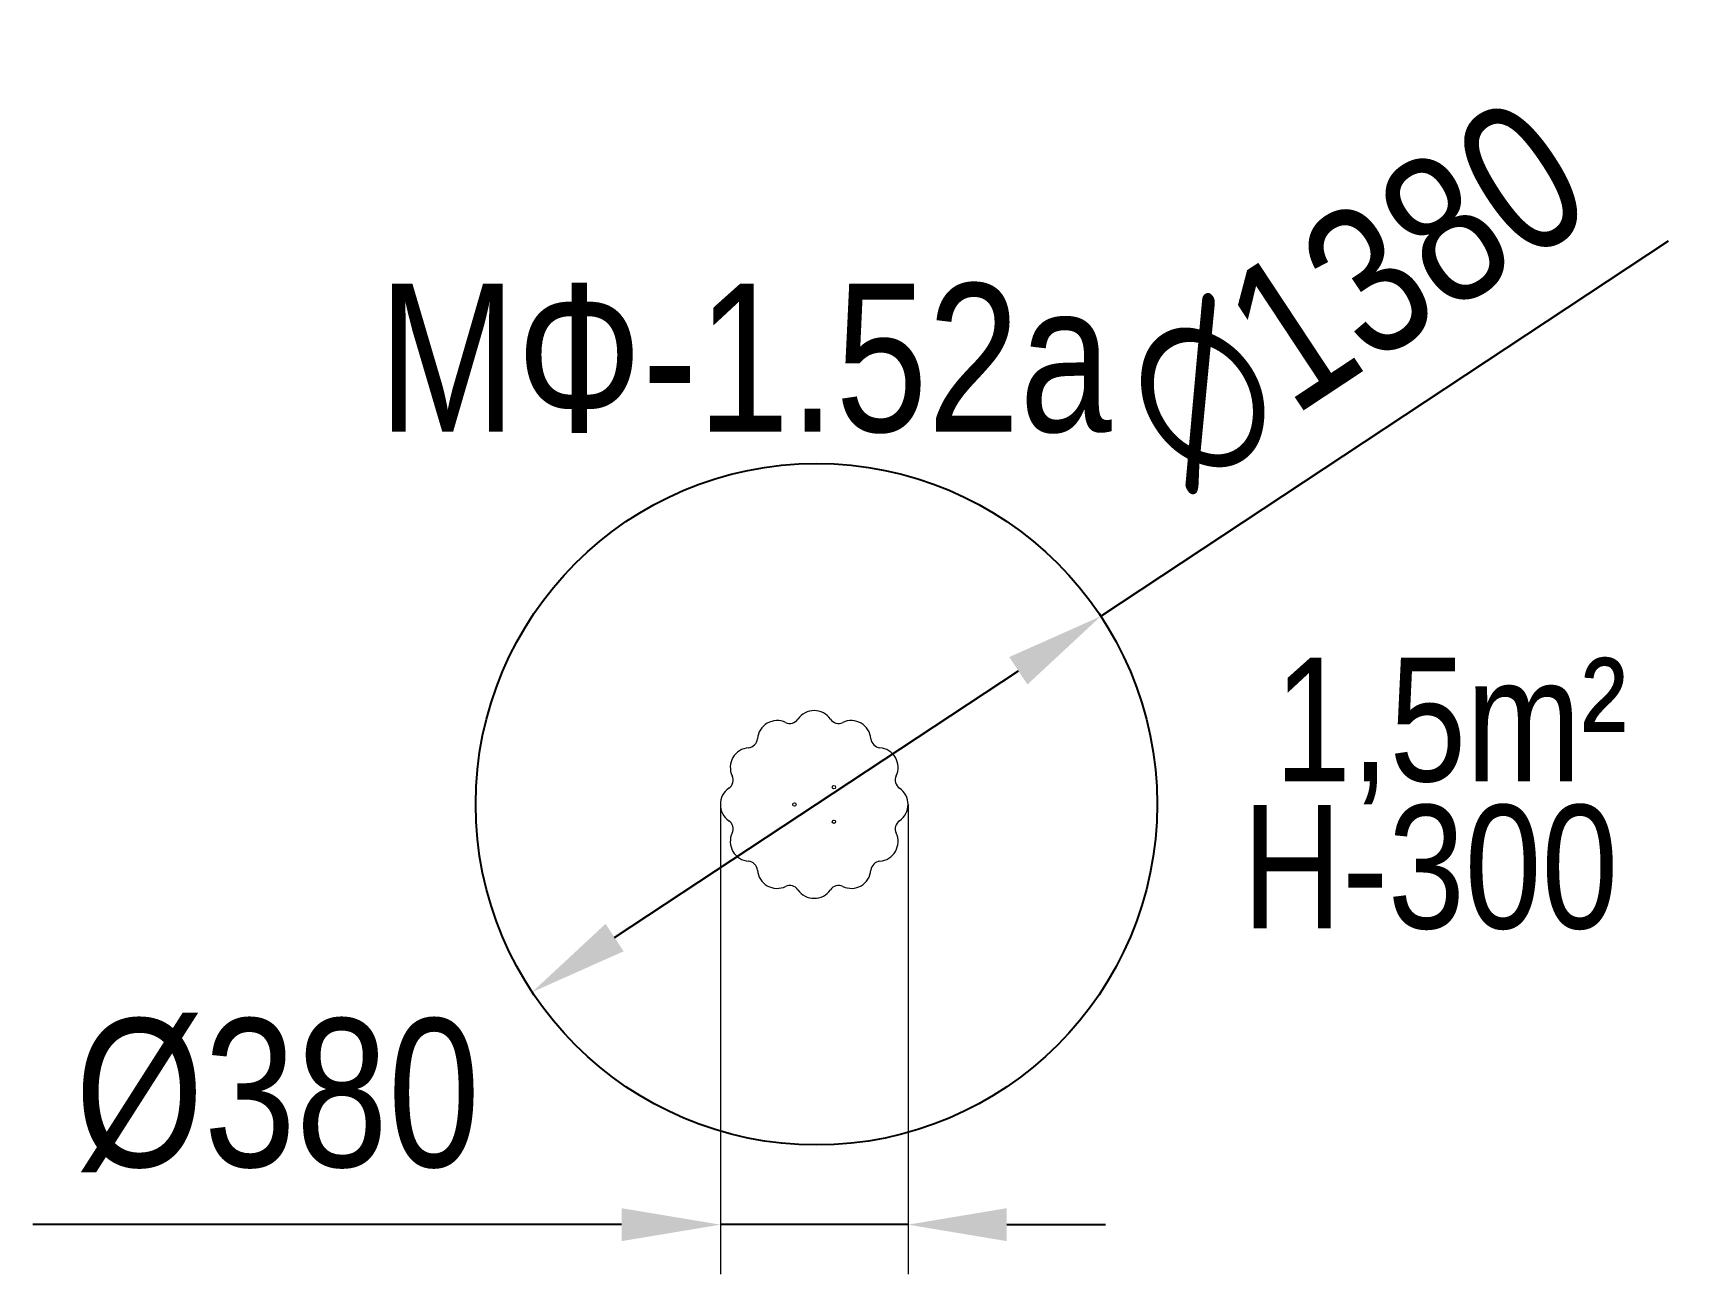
# Model space of a CAD drawing. Header units: millimetres. Extents: x -1626 to 1709, y -1002 to 1511.
import ezdxf

# ---------------------------------------------------------------- set-up
doc = ezdxf.new("R2010")
doc.units = ezdxf.units.MM
for name, color, linetype in [('DIKOM_АРТИКУЛ', 7, 'Continuous'), ('DIKOM_ЗОНА', 90, 'Continuous'), ('DIKOM_ОБЪЕКТ', 7, 'Continuous'), ('DIKOM_РАЗМЕР_ЗОНА', 7, 'Continuous'), ('DIKOM_РАЗМЕР_ОБЪЕКТА', 7, 'Continuous')]:
    doc.layers.add(name, color=color, linetype=linetype)
doc.styles.add('style1', font='arialbd.ttf', dxfattribs={"width": 0.8})
doc.dimstyles.new('1-50', dxfattribs={"dimtxt": 300, "dimasz": 200, "dimexe": 100, "dimexo": 0, "dimgap": 100, "dimtad": 1, "dimtxsty": 'style1', "dimcen": 200, "dimclrd": 7, "dimclre": 7, "dimclrt": 7, "dimadec": 1, "dimazin": 2, "dimtfac": 1, "dimtmove": 0, "dimatfit": 2, "dimfxl": 0, "dimlwd": 25, "dimlwe": 18, "dimarcsym": 0})

# ---------------------------------------------------------------- blocks, each defined once
blk = doc.blocks.new('*D0')
at = {"layer": 'Defpoints', "color": 0, "transparency": 16777216}
for p in [(-234, -51.4), (146, -51.4), (146, -902.3)]:
    blk.add_point(p, dxfattribs=at)
at = {"layer": 'DIKOM_РАЗМЕР_ОБЪЕКТА', "color": 7, "lineweight": 18, "transparency": 16777216}
for p, q in [((-234, -51.4), (-234, -1002.3)), ((146, -51.4), (146, -1002.3))]:
    blk.add_line(p, q, dxfattribs=at)
at = {"layer": 'DIKOM_РАЗМЕР_ОБЪЕКТА', "color": 7, "lineweight": 25, "transparency": 16777216}
for p, q in [((-434, -902.3), (-1626, -902.3)), ((146, -902.3), (-234, -902.3)), ((346, -902.3), (546, -902.3))]:
    blk.add_line(p, q, dxfattribs=at)
at = {"layer": 'DIKOM_РАЗМЕР_ОБЪЕКТА', "color": 7, "transparency": 16777216}
for points in [[(-434, -869), (-434, -935.7), (-234, -902.3)], [(346, -869), (346, -935.7), (146, -902.3)]]:
    blk.add_solid(points, dxfattribs=at)
at = {"layer": 'DIKOM_РАЗМЕР_ОБЪЕКТА', "color": 7, "transparency": 16777216, "insert": (-1130.7, -640.8), "char_height": 300, "attachment_point": 5, "style": 'style1'}
blk.add_mtext('{\\fArial|b0|i0|c204|p34;%%C380}', dxfattribs=at)
blk = doc.blocks.new('*D1')
at = {"layer": 'Defpoints', "color": 0, "transparency": 16777216}
for p in [(536.3, 329.6), (-615, -431.3)]:
    blk.add_point(p, dxfattribs=at)
at = {"layer": 'DIKOM_РАЗМЕР_ЗОНА', "color": 7, "lineweight": 25, "transparency": 16777216}
for p, q in [((536.3, 329.6), (1686.2, 1089.6)), ((-448.1, -321), (369.4, 219.3))]:
    blk.add_line(p, q, dxfattribs=at)
at = {"layer": 'DIKOM_РАЗМЕР_ЗОНА', "color": 7, "transparency": 16777216}
for points in [[(351.1, 247.1), (387.8, 191.5), (536.3, 329.6)], [(-466.5, -293.2), (-429.8, -348.8), (-615, -431.3)]]:
    blk.add_solid(points, dxfattribs=at)
at = {"layer": 'DIKOM_РАЗМЕР_ЗОНА', "color": 7, "transparency": 16777216, "insert": (1051.1, 983.3), "char_height": 300, "attachment_point": 5, "rotation": 33.461, "style": 'style1'}
blk.add_mtext('{\\fArial|b0|i0|c204|p34;∅1380}', dxfattribs=at)

msp = doc.modelspace()

# ---------------------------------------------------------------- linework, layer by layer
at = {"layer": 'DIKOM_ЗОНА', "color": 3}
msp.add_circle((-39.353, -50.846), 690, dxfattribs=at)
at = {"layer": 'DIKOM_ОБЪЕКТ', "color": 7, "lineweight": 15}
for centre in [(-4, -16.441), (-84, -51.441), (-4, -86.441)]:
    msp.add_circle(centre, 3.5, dxfattribs=at)
for centre, radius, start, end in [((-44, 98.559), 40, 34.680627, 145.319373), ((-119, 78.463), 40, 64.680627, 175.319373), ((-93.34, 132.7), 20, 244.680627, 325.319373), ((5.34, 132.7), 20, 214.680627, 295.319373), ((31, 78.463), 40, 4.680627, 115.319373), ((-178.8, 83.359), 20, 274.680627, 355.319373), ((90.8, 83.359), 20, 184.680627, 265.319373), ((-173.904, 23.559), 40, 94.680627, 205.319373), ((85.904, 23.559), 40, 334.680627, 85.319373), ((-228.14, -2.1), 20, 304.680627, 25.319373), ((140.14, -2.1), 20, 154.680627, 235.319373), ((-194, -51.441), 40, 124.680627, 235.319373), ((106, -51.441), 40, 304.680627, 55.319373), ((-228.14, -100.781), 20, 334.680627, 55.319373), ((140.14, -100.781), 20, 124.680627, 205.319373), ((-173.904, -126.441), 40, 154.680627, 265.319373), ((85.904, -126.441), 40, 274.680627, 25.319373), ((-178.8, -186.24), 20, 4.680627, 85.319373), ((90.8, -186.24), 20, 94.680627, 175.319373), ((-119, -181.344), 40, 184.680627, 295.319373), ((31, -181.344), 40, 244.680627, 355.319373), ((-93.34, -235.581), 20, 34.680627, 115.319373), ((-44, -201.441), 40, 214.680627, 325.319373), ((5.34, -235.581), 20, 64.680627, 145.319373)]:
    msp.add_arc(centre, radius, start, end, dxfattribs=at)

# ---------------------------------------------------------------- texts
at = {"layer": 'DIKOM_АРТИКУЛ', "insert": (-926.227, 1003.359), "char_height": 300, "width": 1356.60973, "attachment_point": 1, "style": 'style1'}
msp.add_mtext('{\\fArial|b0|i0|c204|p34;MФ-1.52a}', dxfattribs=at)
at = {"layer": 'DIKOM_РАЗМЕР_ОБЪЕКТА', "char_height": 250, "width": 812.38483, "attachment_point": 1, "style": 'style1'}
for s, insert in [('{\\fArial|b0|i0|c204|p34;1,5m²}', (887.909, 245.585)), ('{\\fArial|b0|i0|c204|p34;H-300}', (823.184, -52.537))]:
    msp.add_mtext(s, dxfattribs=dict(at, insert=insert))

# ---------------------------------------------------------------- dimensions: what is measured, and where the dimension line sits
at = {"layer": 'DIKOM_РАЗМЕР_ЗОНА'}
dim = msp.add_diameter_dim_2p(p1=(-614.993, -431.29), p2=(536.288, 329.599), text='{\\fArial|b0|i0|c204|p34;<>}', dimstyle='1-50', dxfattribs=at)
dim.commit()
dim.dimension.update_dxf_attribs({"geometry": '*D1', "text_midpoint": (1195.275, 765.128), "dimtype": 163})
at = {"layer": 'DIKOM_РАЗМЕР_ОБЪЕКТА'}
dim = msp.add_linear_dim(base=(146, -902.335), p1=(-234, -51.441), p2=(146, -51.441), text='{\\fArial|b0|i0|c204|p34;%%C380}', dimstyle='1-50', dxfattribs=at)
dim.commit()
dim.dimension.update_dxf_attribs({"geometry": '*D0', "text_midpoint": (-1130.671, -902.335), "dimtype": 160})

doc.saveas('drawing.dxf')
